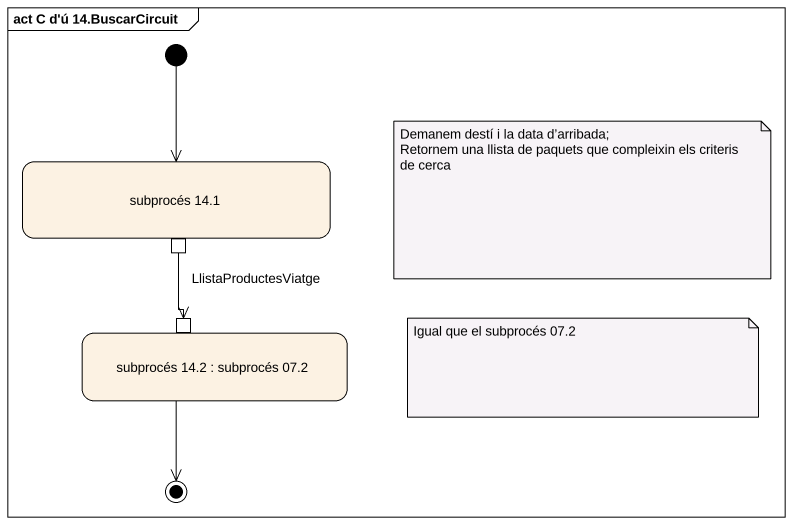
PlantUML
@startuml
mainframe act C d'ú 14.BuscarCircuit
hide empty description
state "subprocés 14.1" as subprocés_14_1 {
  state pin1 <<outputPin>>
}
state "subprocés 14.2 : subprocés 07.2" as subprocés_14_2 {
  state pin2 <<inputPin>>
}
[*] --> subprocés_14_1
pin1 --> pin2 : LlistaProductesViatge
subprocés_14_2 --> [*]
note as N1
  Demanem destí i la data d’arribada;
  Retornem una llista de paquets que compleixin els criteris de cerca
end note
note as N2
  Igual que el subprocés 07.2
end note
@enduml
